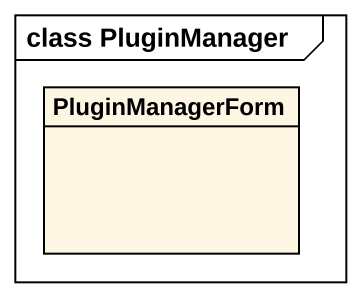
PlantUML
@startuml
mainframe class PluginManager
hide circle
hide empty members
class PluginManagerForm
@enduml
